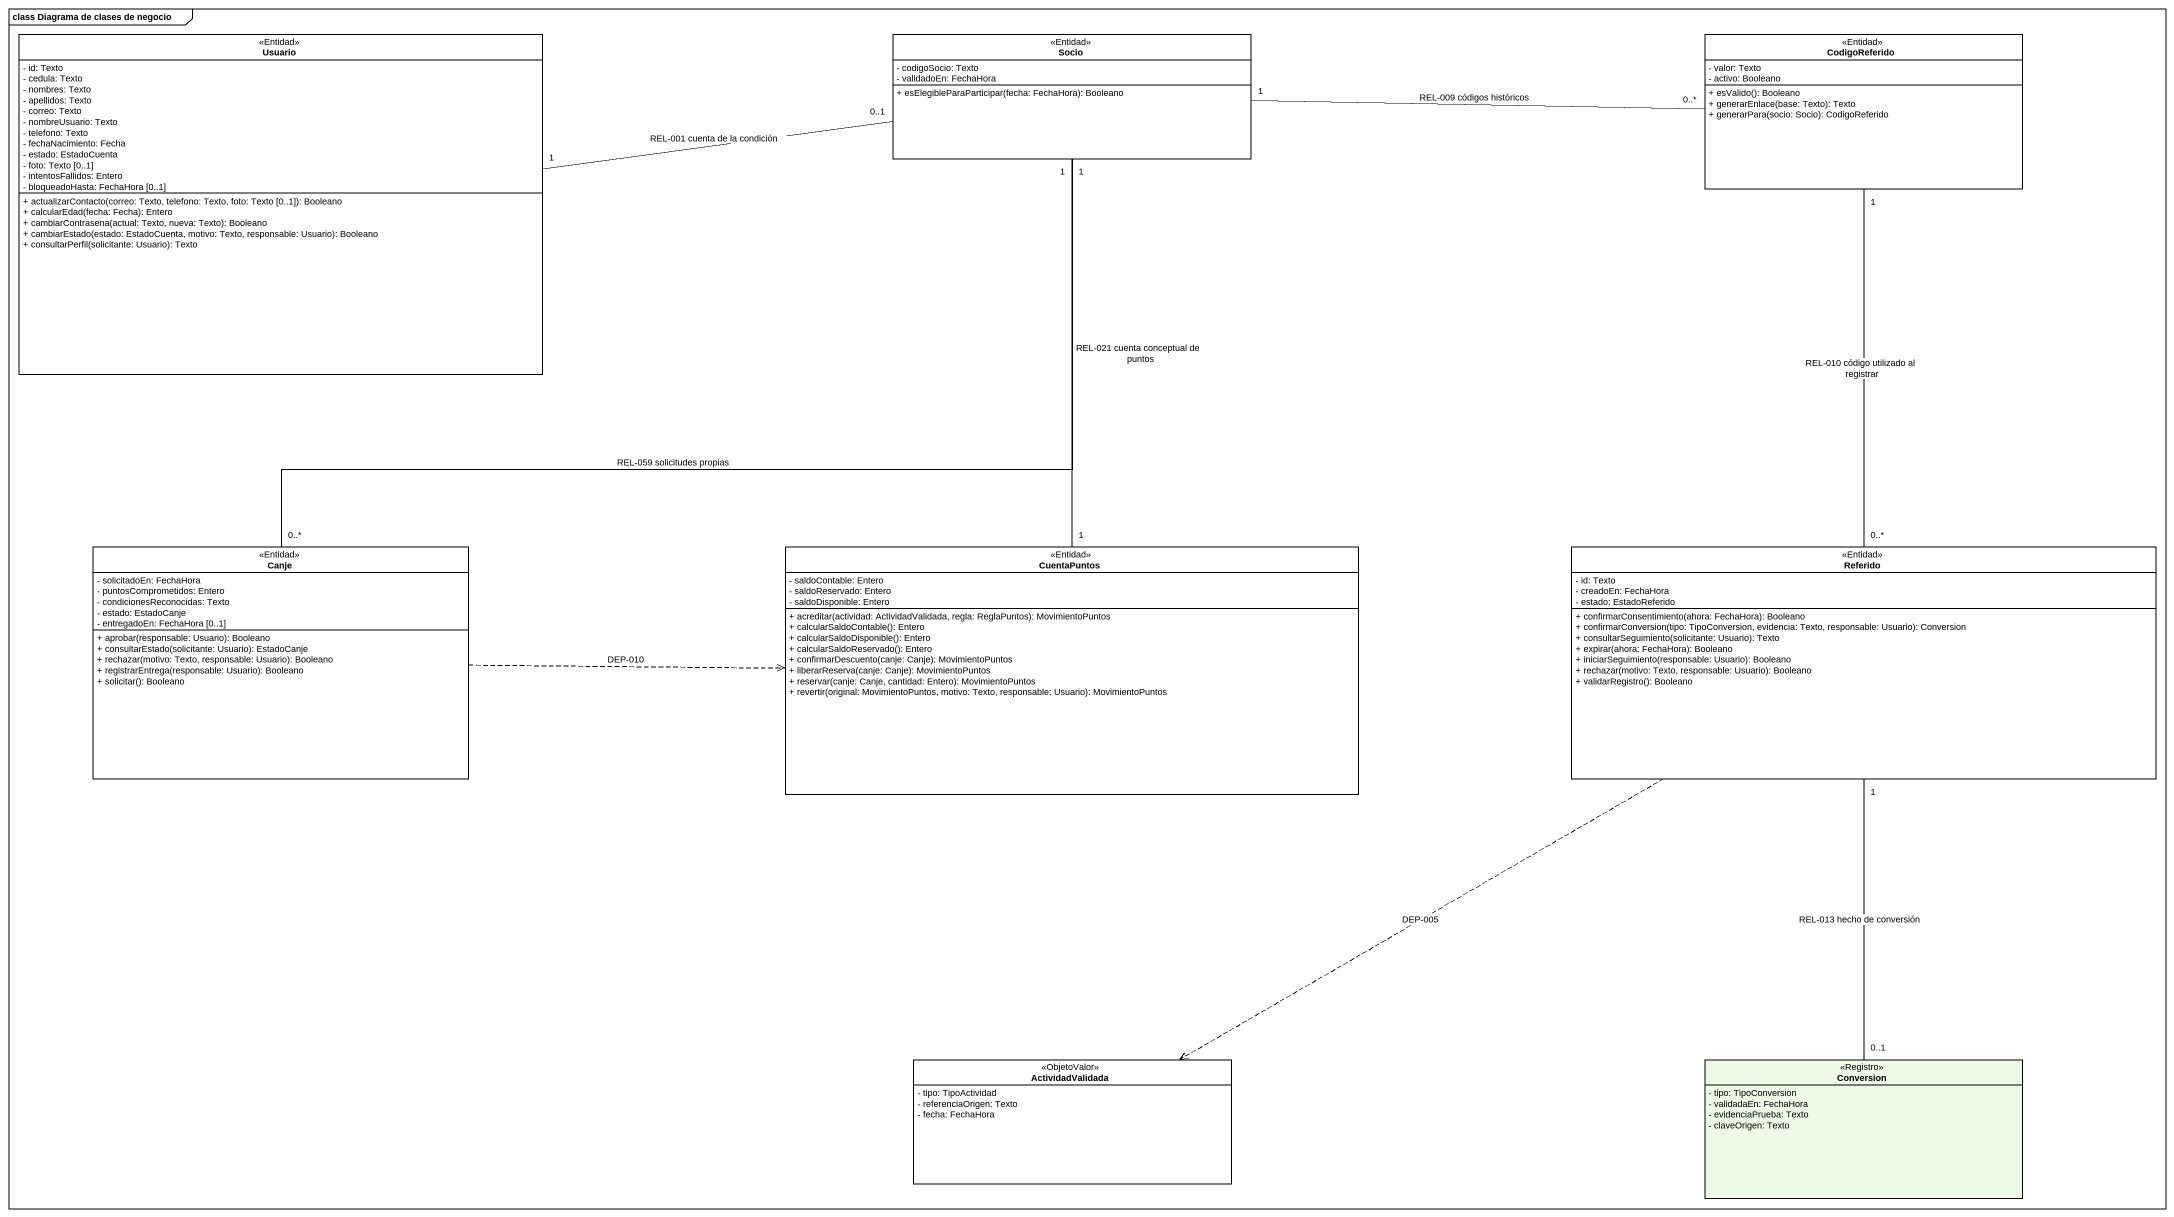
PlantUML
@startuml
mainframe class Diagrama de clases de negocio
hide circle
hide empty members
skinparam classAttributeIconSize 0
class Usuario <<Entidad>> #FFFFFF {
  - id: Texto
  - cedula: Texto
  - nombres: Texto
  - apellidos: Texto
  - correo: Texto
  - nombreUsuario: Texto
  - telefono: Texto
  - fechaNacimiento: Fecha
  - estado: EstadoCuenta
  - foto: Texto [0..1]
  - intentosFallidos: Entero
  - bloqueadoHasta: FechaHora [0..1]
  + actualizarContacto(correo: Texto, telefono: Texto, foto: Texto [0..1]): Booleano
  + calcularEdad(fecha: Fecha): Entero
  + cambiarContrasena(actual: Texto, nueva: Texto): Booleano
  + cambiarEstado(estado: EstadoCuenta, motivo: Texto, responsable: Usuario): Booleano
  + consultarPerfil(solicitante: Usuario): Texto
}
class Socio <<Entidad>> #FFFFFF {
  - codigoSocio: Texto
  - validadoEn: FechaHora
  + esElegibleParaParticipar(fecha: FechaHora): Booleano
}
class CodigoReferido <<Entidad>> #FFFFFF {
  - valor: Texto
  - activo: Booleano
  + esValido(): Booleano
  + generarEnlace(base: Texto): Texto
  + generarPara(socio: Socio): CodigoReferido
}
class Canje <<Entidad>> #FFFFFF {
  - solicitadoEn: FechaHora
  - puntosComprometidos: Entero
  - condicionesReconocidas: Texto
  - estado: EstadoCanje
  - entregadoEn: FechaHora [0..1]
  + aprobar(responsable: Usuario): Booleano
  + consultarEstado(solicitante: Usuario): EstadoCanje
  + rechazar(motivo: Texto, responsable: Usuario): Booleano
  + registrarEntrega(responsable: Usuario): Booleano
  + solicitar(): Booleano
}
class CuentaPuntos <<Entidad>> #FFFFFF {
  - saldoContable: Entero
  - saldoReservado: Entero
  - saldoDisponible: Entero
  + acreditar(actividad: ActividadValidada, regla: ReglaPuntos): MovimientoPuntos
  + calcularSaldoContable(): Entero
  + calcularSaldoDisponible(): Entero
  + calcularSaldoReservado(): Entero
  + confirmarDescuento(canje: Canje): MovimientoPuntos
  + liberarReserva(canje: Canje): MovimientoPuntos
  + reservar(canje: Canje, cantidad: Entero): MovimientoPuntos
  + revertir(original: MovimientoPuntos, motivo: Texto, responsable: Usuario): MovimientoPuntos
}
class Referido <<Entidad>> #FFFFFF {
  - id: Texto
  - creadoEn: FechaHora
  - estado: EstadoReferido
  + confirmarConsentimiento(ahora: FechaHora): Booleano
  + confirmarConversion(tipo: TipoConversion, evidencia: Texto, responsable: Usuario): Conversion
  + consultarSeguimiento(solicitante: Usuario): Texto
  + expirar(ahora: FechaHora): Booleano
  + iniciarSeguimiento(responsable: Usuario): Booleano
  + rechazar(motivo: Texto, responsable: Usuario): Booleano
  + validarRegistro(): Booleano
}
class ActividadValidada <<ObjetoValor>> #FFFFFF {
  - tipo: TipoActividad
  - referenciaOrigen: Texto
  - fecha: FechaHora
}
class Conversion <<Registro>> #EEFAE6 {
  - tipo: TipoConversion
  - validadaEn: FechaHora
  - evidenciaPrueba: Texto
  - claveOrigen: Texto
}
Usuario "1" -right- "0..1" Socio : REL-001 cuenta de la condición
Socio "1" -right- "0..*" CodigoReferido : REL-009 códigos históricos
Socio "1" -- "0..*" Canje : REL-059 solicitudes propias
Socio "1" -- "1" CuentaPuntos : REL-021 cuenta conceptual de puntos
CodigoReferido "1" -- "0..*" Referido : REL-010 código utilizado al registrar
Canje .right.> CuentaPuntos : DEP-010
Referido .left.> ActividadValidada : DEP-005
Referido "1" -- "0..1" Conversion : REL-013 hecho de conversión
@enduml
